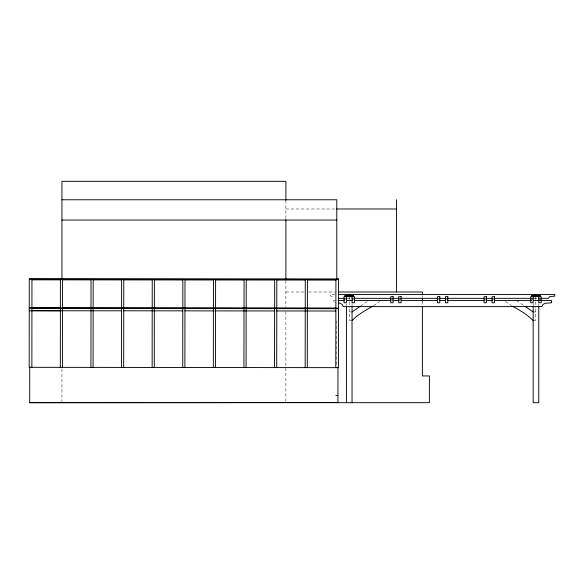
<?xml version="1.0" encoding="UTF-8"?>
<svg xmlns="http://www.w3.org/2000/svg" width="584" height="584" viewBox="0 0 584 584"><rect width="100%" height="100%" fill="white"/><g stroke="black" fill="none" stroke-linecap="round" stroke-linejoin="round"><path stroke-width="0.44" stroke-dasharray="2.92 2.19" d="M360.693 306.001L367.183 301.526M373.702 305.622L379.622 301.548M285.883 208.984L335.778 208.984M285.883 292L304.023 292M308.564 292L334.873 292M334.961 294.46L330.405 294.46L330.405 296.117L334.267 296.285M347.232 298.329L351.239 298.329M533.966 298.329L537.974 298.329M335.435 300.534L333.61 300.534L333.61 302.746L335.252 302.797M349.633 311.958L351.239 311.958M533.163 311.958L535.564 311.958M351.239 320.55L349.633 320.55L349.633 308.359M533.966 320.55L535.564 320.55L535.564 308.359M516.577 300.534L524.512 306.001M505.576 301.548L511.496 305.622M538.769 303.921L538.769 305.731M535.564 296.672L535.564 307.461M533.163 303.527L533.163 307.447M422.385 295.65L422.385 297.475M422.385 301.125L422.385 305.68M352.043 303.527L352.043 307.447M349.633 296.672L349.633 307.461M346.429 303.921L346.429 305.731M336.793 320.784L336.793 366.336M285.883 200.37L285.883 219.423M285.883 280.743L285.883 307.418M285.883 311.681L285.883 401.77M61.94 368.971L61.94 401.77"/><path stroke-width="0.88" d="M422.385 306.593L422.385 375.943L429.393 375.943L429.393 402.675L29.704 402.683L338.501 402.537M29.704 402.683L29.733 367.263L29.2 367.409L29.273 278.721L338.574 278.926L338.501 367.657L29.2 367.314M31.872 367.314L31.945 279.269M60.335 367.336L60.415 279.291M62.481 367.336L62.554 279.298M90.943 367.358L91.024 279.32M93.082 367.365L93.163 279.32M121.545 367.387L121.589 308.513M121.611 307.943L121.633 279.342M123.684 367.387L123.772 279.342M152.147 367.409L152.19 308.534M152.22 307.965L152.242 279.364M154.285 367.409L154.329 308.534M154.358 307.972L154.38 279.371M182.748 367.431L182.792 308.556M182.828 307.994L182.85 279.393M184.887 367.438L184.938 308.556M184.967 307.994L184.989 279.393M213.35 367.46L213.401 308.578M213.437 308.016L213.459 279.415M215.489 367.46L215.54 308.586M215.576 308.016L215.598 279.415M243.951 367.482L244.002 308.608M244.046 308.045L244.068 279.437M246.09 367.482L246.141 308.608M246.185 308.045L246.207 279.444M274.553 367.504L274.604 308.629M274.655 308.629L274.677 279.466M276.699 367.511L276.816 279.466M305.162 367.533L305.286 279.488M307.301 367.533L307.345 308.089M307.403 308.659L307.432 279.488M335.763 367.555L335.873 308.075M335.873 308.68L335.902 279.517M337.939 402.537L337.968 367.555L338.501 367.657M338.041 279.488L338.041 278.926M335.807 308.228L62.532 307.899M352.043 311.958L359.97 306.498M352.043 320.55C358.123 314.455 365.416 310.17 372.964 306.133M344.83 296.672L344.83 295.84L348.312 295.197L353.641 295.84L353.641 296.672M531.557 296.672L531.557 295.84L535.039 295.197L540.375 295.84L540.375 296.672M61.94 199.764L336.793 199.764L336.793 279.838M336.683 208.984L396.558 208.984M61.94 220.058L336.793 220.058M338.501 292L422.385 292L422.385 294.738M338.611 294.46L554.8 294.46L554.8 296.117L549.632 296.65L548.391 298.329L541.178 298.329M344.83 295.84L353.641 295.84M531.557 295.84L540.375 295.84M338.618 298.329L344.027 298.329M354.444 298.329L390.711 298.329M393.112 298.329L398.726 298.329M401.128 298.329L437.394 298.329M439.796 298.329L445.409 298.329M447.811 298.329L484.078 298.329M486.479 298.329L492.086 298.329M494.495 298.329L530.754 298.329M344.027 298.877L346.429 298.877M352.043 298.877L354.444 298.877M390.711 298.877L393.112 298.877M398.726 298.877L401.128 298.877M437.394 298.877L439.796 298.877M445.409 298.877L447.811 298.877M484.078 298.877L486.479 298.877M492.086 298.877L494.495 298.877M530.754 298.877L533.163 298.877M538.769 298.877L541.178 298.877M338.165 300.534L344.553 300.534M346.378 300.534L352.765 300.534M354.583 300.534L391.068 300.534M392.893 300.534L399.281 300.534M401.099 300.534L437.584 300.534M439.409 300.534L445.796 300.534M447.614 300.534L484.099 300.534M485.924 300.534L492.312 300.534M494.137 300.534L531.528 300.534M533.353 300.534L551.595 300.534L551.595 302.746L544.741 303.366L542.726 304.731L541.974 306.607L343.224 306.607L342.472 304.731L340.457 303.366L338.406 303.008M29.273 279.269L338.574 279.517M31.945 279.838L60.415 279.86M62.554 279.86L91.024 279.882M93.163 279.882L121.633 279.904M123.772 279.911L152.242 279.933M154.38 279.933L182.85 279.955M184.989 279.955L213.459 279.977M215.598 279.984L244.068 280.006M246.207 280.006L274.677 280.028M276.816 280.028L305.286 280.05M307.425 280.057L335.895 280.079M29.251 307.87L60.393 307.892M29.244 307.987L338.552 308.228M31.923 308.44L338.552 308.68M60.393 308.571L62.525 308.571M29.244 310.768L121.589 310.79M123.728 310.79L182.792 310.849M184.931 310.856L213.394 310.892M214.919 310.885L274.604 310.943M276.743 310.951L335.807 311.009M335.873 395.536L337.946 395.536M31.923 310.695L60.386 310.79M525.228 306.498L533.163 311.958M512.234 306.133C519.782 310.17 527.075 314.455 533.163 320.55M538.769 296.672L538.769 302.746L541.178 302.746L541.178 296.672L530.754 296.672L530.754 302.746L533.163 302.746L533.163 296.672M538.769 306.637L538.769 402.675L533.163 402.675L533.163 306.563M422.385 298.387L422.385 301.125M396.558 199.764L396.558 292M352.043 296.672L352.043 302.746L354.444 302.746L354.444 296.672L344.027 296.672L344.027 302.746L346.429 302.746L346.429 296.672M352.043 306.563L352.043 402.675M346.429 306.637L346.429 402.675M285.883 200.37L285.883 181.317L61.94 181.317L61.94 279.108M285.883 219.781L285.883 279.838M393.112 296.672L390.711 296.672L390.711 302.746L393.112 302.746L393.112 296.672M401.128 296.672L398.726 296.672L398.726 302.746L401.128 302.746L401.128 296.672M439.796 296.672L437.394 296.672L437.394 302.746L439.796 302.746L439.796 296.672M447.811 296.672L445.409 296.672L445.409 302.746L447.811 302.746L447.811 296.672M486.479 296.672L484.078 296.672L484.078 302.746L486.479 302.746L486.479 296.672M494.495 296.672L492.086 296.672L492.086 302.746L494.495 302.746L494.495 296.672"/></g></svg>
